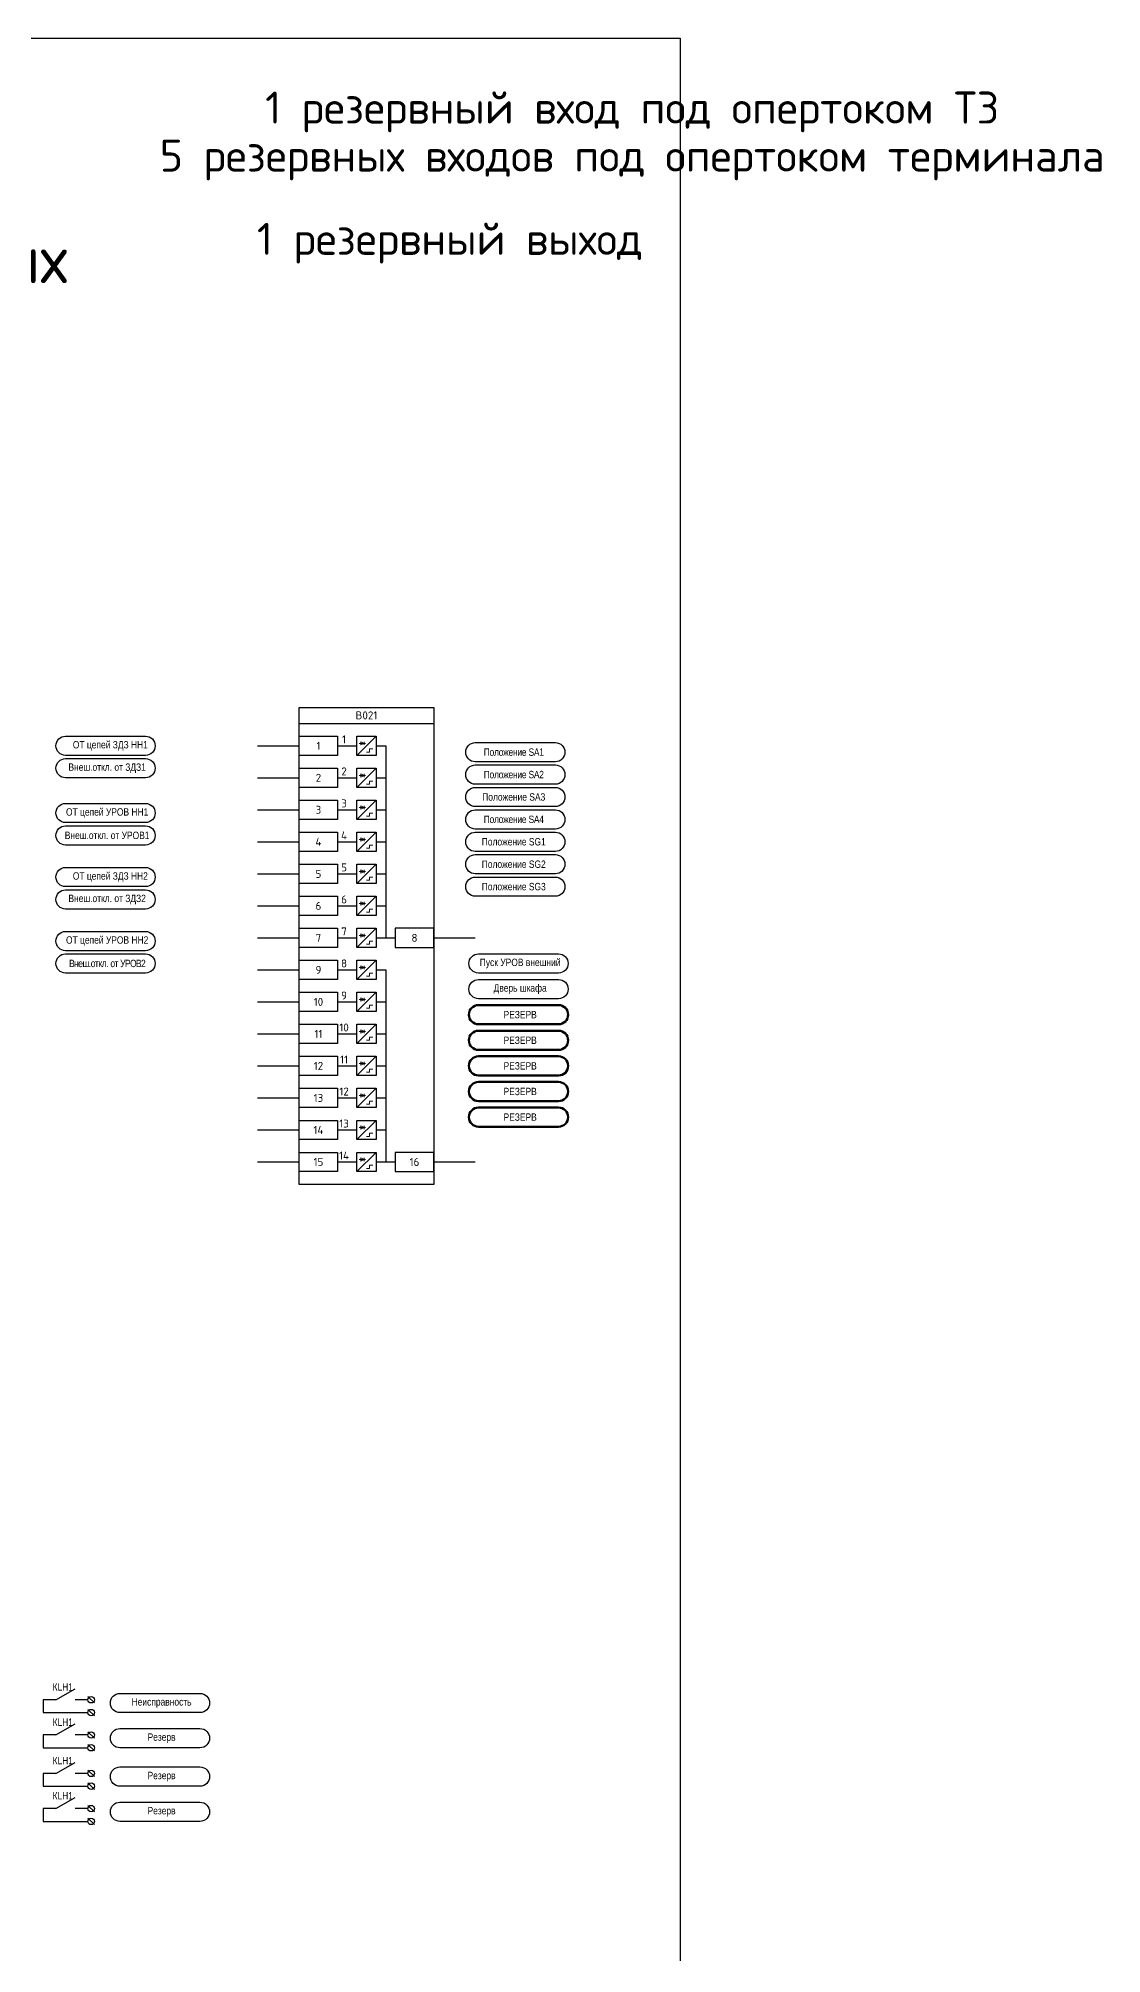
# Model space of a CAD drawing. Header units: millimetres. Extents: x 1657 to 5785, y -558 to 1129.
# Drawn here: x 2504 to 2836, y 136 to 734 of the extents above; entities that cross this region are included whole.
import ezdxf
from ezdxf.enums import TextEntityAlignment as Align

# ---------------------------------------------------------------- set-up
doc = ezdxf.new("R2010")
doc.units = ezdxf.units.MM
doc.set_wipeout_variables(frame=1)
doc.layers.add('_ОРЗ_0.3', color=7, linetype='Continuous', lineweight=30)
doc.layers.add('TEXT', color=7, linetype='Continuous', lineweight=25)
doc.layers.add('Основная', color=7, linetype='Continuous')
doc.styles.add('2.5_Gost_RD', font='ARIALN.TTF', dxfattribs={"height": 2.5})
doc.styles.add('2.5_ISOCPEUR', font='isocpeur.ttf', dxfattribs={"width": 0.9, "height": 2.5})
doc.styles.add('2.5_ISOCPEUR_1', font='isocpeur.ttf', dxfattribs={"height": 2.5})

# ---------------------------------------------------------------- blocks, each defined once
blk = doc.blocks.new('*U42')
at = {"layer": 'Основная', "color": 0}
for p, q in [((0, 0), (2, 0)), ((2, 0), (40, 0)), ((40, 0), (42, 0))]:
    blk.add_line(p, q, dxfattribs=at)
blk = doc.blocks.new('*U55')
at = {"lineweight": 13, "ltscale": 0.25}
blk.add_line((20.25, 1.25), (20.25, 0.25), dxfattribs=at)
for points in [[(0, 3), (12, 3), (12, -3), (0, -3)], [(18, 3), (24, 3), (24, -3), (18, -3)]]:
    blk.add_lwpolyline(points, close=True)
blk.add_lwpolyline([(20.25, 0.75), (19.25, 1.25), (19.25, 0.25), (20.25, 0.75)], dxfattribs=at)
at = {"lineweight": 13, "flags": 128}
for points in [[(19.5, 1.5, 0, 0, 0), (19.5, 2, 0.25, 0, 0), (19.5, 2.5, 0, 0, 0)], [(20, 1.5, 0, 0, 0), (20, 2, 0.25, 0, 0), (20, 2.5, 0, 0, 0)]]:
    blk.add_lwpolyline(points, format="xyseb", dxfattribs=at)
at = {"layer": 'Основная', "color": 0}
blk.add_line((12, 0), (18, 0), dxfattribs=at)
at = {"layer": 'Основная', "ltscale": 0.25}
blk.add_line((24, 3), (18, -3), dxfattribs=at)
at = {"layer": 'Основная', "color": 0, "lineweight": 13}
blk.add_line((18.75, 0.75), (20.75, 0.75), dxfattribs=at)
for p, q in [((21, -2), (22, -2)), ((22, -1), (23, -1)), ((22, -2), (22, -1))]:
    blk.add_line(p, q, dxfattribs=at).dxf.unprotected_set("ltscale", 0)
at = {"layer": 'Основная', "style": '2.5_ISOCPEUR'}
for tag, p in [('ОУ', (3, 6)), ('В', (6, 0)), ('K', (14, 2))]:
    blk.add_attdef(tag, text='', height=2.5, dxfattribs=at).set_placement(p, align=Align.MIDDLE_CENTER)
blk = doc.blocks.new('*U53')
blk.add_lwpolyline([(0, 3), (-12, 3), (-12, -3), (0, -3)], close=True)
at = {"layer": 'Основная', "style": '2.5_ISOCPEUR'}
for tag, p in [('ОУ', (-7, 10)), ('В', (-6, 0))]:
    blk.add_attdef(tag, text='', height=2.5, dxfattribs=at).set_placement(p, align=Align.MIDDLE_CENTER)
blk = doc.blocks.new('*U115')
blk.add_wipeout([(1, -0.01), (0.98, -0.18), (0.96, -0.27), (0.94, -0.34), (0.91, -0.42), (0.88, -0.48), (0.85, -0.53), (0.83, -0.56), (0.8, -0.6), (0.75, -0.66), (0.7, -0.71), (0.66, -0.75), (0.64, -0.77), (0.62, -0.79), (0.58, -0.81), (0.53, -0.85), (0.5, -0.86), (0.46, -0.89), (0.41, -0.91), (0.35, -0.94), (0.3, -0.95), (0.23, -0.97), (0.18, -0.98), (0.12, -0.99), (0.06, -1), (0.02, -1), (-0.04, -1), (-0.1, -0.99), (-0.16, -0.99), (-0.24, -0.97), (-0.28, -0.96), (-0.34, -0.94), (-0.39, -0.92), (-0.44, -0.9), (-0.47, -0.88), (-0.52, -0.86), (-0.56, -0.83), (-0.6, -0.8), (-0.64, -0.77), (-0.68, -0.73), (-0.74, -0.67), (-0.77, -0.63), (-0.8, -0.6), (-0.84, -0.54), (-0.87, -0.5), (-0.9, -0.44), (-0.92, -0.38), (-0.94, -0.34), (-0.96, -0.29), (-0.97, -0.23), (-0.99, -0.16), (-1, -0.08), (-1, -0.02), (-1, 0.03), (-0.99, 0.11), (-0.98, 0.18), (-0.97, 0.24), (-0.96, 0.29), (-0.94, 0.34), (-0.92, 0.4), (-0.89, 0.46), (-0.87, 0.5), (-0.84, 0.54), (-0.8, 0.6), (-0.77, 0.64), (-0.71, 0.7), (-0.67, 0.74), (-0.67, 0.74), (-0.68, 0.73), (-0.65, 0.76), (-0.6, 0.8), (-0.56, 0.83), (-0.52, 0.85), (-0.47, 0.88), (-0.42, 0.91), (-0.37, 0.93), (-0.32, 0.95), (-0.27, 0.96), (-0.21, 0.98), (-0.15, 0.99), (-0.08, 1), (-0.03, 1), (0.08, 1), (0.14, 0.99), (0.21, 0.98), (0.34, 0.94), (0.4, 0.92), (0.46, 0.89), (0.52, 0.85), (0.56, 0.83), (0.6, 0.8), (0.64, 0.77), (0.67, 0.74), (0.7, 0.71), (0.75, 0.67), (0.78, 0.63), (0.82, 0.57), (0.84, 0.54), (0.9, 0.43), (0.94, 0.35), (0.96, 0.29), (0.97, 0.23), (0.99, 0.1), (1, 0.03)])
at = {"layer": 'Основная', "ltscale": 0.25}
blk.add_circle((0, 0), 1, dxfattribs=at)
blk = doc.blocks.new('*U107')
at = {"layer": 'Основная', "style": '2.5_ISOCPEUR'}
for tag, p in [('ОУ', (0, 4)), ('В', (0, -3))]:
    blk.add_attdef(tag, text='', height=2.5, dxfattribs=at).set_placement(p, align=Align.MIDDLE_CENTER)
at = {"ltscale": 0.25}
blk.add_blockref('*U115', (0, 0), dxfattribs=at)
at = {"layer": 'Основная', "ltscale": 0.25}
blk.add_line((1, -1), (-1, 1), dxfattribs=at)
blk = doc.blocks.new('SPEC_COS_H')
at = {"layer": 'Основная', "color": 0}
blk.add_line((0, 0), (6, 3.43), dxfattribs=at)

msp = doc.modelspace()

# ---------------------------------------------------------------- linework, layer by layer
at = {"ltscale": 100}
for p, q in [((2612, 513), (2612, 453)), ((2612, 443), (2612, 383)), ((2509, 215), (2505, 215)), ((2505, 215), (2505, 211)), ((2505, 211), (2519, 211)), ((2509, 204), (2505, 204)), ((2505, 204), (2505, 200)), ((2505, 200), (2519, 200)), ((2509, 192), (2505, 192)), ((2505, 192), (2505, 188)), ((2505, 188), (2519, 188)), ((2509, 181), (2505, 181)), ((2505, 181), (2505, 177)), ((2505, 177), (2519, 177))]:
    msp.add_line(p, q, dxfattribs=at)
msp.add_lwpolyline([(2056, 734), (2704, 734), (2704, -171), (2056, -171)], close=True, dxfattribs=at)
at = {"color": 3, "ltscale": 100}
for points in [[(2512, 510, -1), (2512, 516), (2537, 516, -1), (2537, 510)], [(2512, 503, -1), (2512, 509), (2537, 509, -1), (2537, 503)]]:
    msp.add_lwpolyline(points, format="xyb", close=True, dxfattribs=at)
at = {"ltscale": 100}
for points in [[(2572, 513), (2585, 513)], [(2609, 513), (2612, 513)], [(2572, 503), (2585, 503)], [(2609, 503), (2612, 503)], [(2572, 493), (2585, 493)], [(2609, 493), (2612, 493)], [(2572, 483), (2585, 483)], [(2609, 483), (2612, 483)], [(2572, 473), (2585, 473)], [(2609, 473), (2612, 473)], [(2572, 463), (2585, 463)], [(2609, 463), (2612, 463)], [(2572, 453), (2585, 453)], [(2609, 453), (2615, 453)], [(2627, 453), (2640, 453)], [(2572, 443), (2585, 443)], [(2609, 443), (2612, 443)], [(2572, 433), (2585, 433)], [(2609, 433), (2612, 433)], [(2572, 423), (2585, 423)], [(2609, 423), (2612, 423)], [(2572, 413), (2585, 413)], [(2609, 413), (2612, 413)], [(2572, 403), (2585, 403)], [(2609, 403), (2612, 403)], [(2572, 393), (2585, 393)], [(2609, 393), (2612, 393)], [(2572, 383), (2585, 383)], [(2609, 383), (2612, 383)], [(2609, 383), (2615, 383)], [(2627, 383), (2640, 383)]]:
    msp.add_lwpolyline(points, dxfattribs=at)
for points in [[(2640, 508, -1), (2640, 514), (2665, 514, -1), (2665, 508)], [(2640, 501, -1), (2640, 507), (2665, 507, -1), (2665, 501)], [(2640, 494, -1), (2640, 500), (2665, 500, -1), (2665, 494)], [(2640, 487, -1), (2640, 493), (2665, 493, -1), (2665, 487)], [(2640, 480, -1), (2640, 486), (2665, 486, -1), (2665, 480)], [(2640, 473, -1), (2640, 479), (2665, 479, -1), (2665, 473)], [(2640, 466, -1), (2640, 472), (2665, 472, -1), (2665, 466)], [(2641, 442, -1), (2641, 448), (2666, 448, -1), (2666, 442)], [(2641, 434, -1), (2641, 440), (2666, 440, -1), (2666, 434)]]:
    msp.add_lwpolyline(points, format="xyb", close=True, dxfattribs=at)
at = {"color": 4, "ltscale": 100}
for points in [[(2512, 489, -1), (2512, 495), (2537, 495, -1), (2537, 489)], [(2512, 482, -1), (2512, 488), (2537, 488, -1), (2537, 482)]]:
    msp.add_lwpolyline(points, format="xyb", close=True, dxfattribs=at)
at = {"color": 5, "ltscale": 100}
for points in [[(2512, 469, -1), (2512, 475), (2537, 475, -1), (2537, 469)], [(2512, 462, -1), (2512, 468), (2537, 468, -1), (2537, 462)]]:
    msp.add_lwpolyline(points, format="xyb", close=True, dxfattribs=at)
at = {"color": 6, "ltscale": 100}
for points in [[(2512, 449, -1), (2512, 455), (2537, 455, -1), (2537, 449)], [(2512, 442, -1), (2512, 448), (2537, 448, -1), (2537, 442)]]:
    msp.add_lwpolyline(points, format="xyb", close=True, dxfattribs=at)
at = {"lineweight": 50, "ltscale": 100}
for points in [[(2641, 426, -1), (2641, 432), (2666, 432, -1), (2666, 426)], [(2641, 418, -1), (2641, 424), (2666, 424, -1), (2666, 418)], [(2641, 410, -1), (2641, 416), (2666, 416, -1), (2666, 410)], [(2641, 402, -1), (2641, 408), (2666, 408, -1), (2666, 402)], [(2641, 394, -1), (2641, 400), (2666, 400, -1), (2666, 394)]]:
    msp.add_lwpolyline(points, format="xyb", close=True, dxfattribs=at)
at = {"color": 30, "ltscale": 100, "true_color": 0xf7941d}
for points in [[(2529, 211, -1), (2529, 217), (2554, 217, -1), (2554, 211)], [(2529, 200, -1), (2529, 206), (2554, 206, -1), (2554, 200)], [(2529, 188, -1), (2529, 194), (2554, 194, -1), (2554, 188)], [(2529, 177, -1), (2529, 183), (2554, 183, -1), (2554, 177)]]:
    msp.add_lwpolyline(points, format="xyb", close=True, dxfattribs=at)
at = {"layer": '_ОРЗ_0.3', "ltscale": 100}
msp.add_lwpolyline([(2585, 525), (2627, 525), (2627, 376), (2585, 376)], close=True, dxfattribs=at)

# ---------------------------------------------------------------- block references
at = {"ltscale": 0.25}
for name, p in [('*U42', (2585, 520)), ('SPEC_COS_H', (2509, 215)), ('SPEC_COS_H', (2509, 204)), ('SPEC_COS_H', (2509, 192)), ('SPEC_COS_H', (2509, 181))]:
    msp.add_blockref(name, p, dxfattribs=at)
at = {"layer": '_ОРЗ_0.3', "ltscale": 0.25}
ref = msp.add_blockref('*U55', (2585, 513), dxfattribs=at)
ref.add_attrib('В', '1', dxfattribs={"layer": 'Основная', "height": 2.5, "style": '2.5_ISOCPEUR'}).set_placement((2591, 513), align=Align.MIDDLE_CENTER)
ref.add_attrib('K', '1', dxfattribs={"layer": 'Основная', "height": 2.5, "style": '2.5_ISOCPEUR'}).set_placement((2599, 515), align=Align.MIDDLE_CENTER)
ref = msp.add_blockref('*U55', (2585, 503), dxfattribs=at)
ref.add_attrib('В', '2', dxfattribs={"layer": 'Основная', "height": 2.5, "style": '2.5_ISOCPEUR'}).set_placement((2591, 503), align=Align.MIDDLE_CENTER)
ref.add_attrib('K', '2', dxfattribs={"layer": 'Основная', "height": 2.5, "style": '2.5_ISOCPEUR'}).set_placement((2599, 505), align=Align.MIDDLE_CENTER)
ref = msp.add_blockref('*U55', (2585, 493), dxfattribs=at)
ref.add_attrib('В', '3', dxfattribs={"layer": 'Основная', "height": 2.5, "style": '2.5_ISOCPEUR'}).set_placement((2591, 493), align=Align.MIDDLE_CENTER)
ref.add_attrib('K', '3', dxfattribs={"layer": 'Основная', "height": 2.5, "style": '2.5_ISOCPEUR'}).set_placement((2599, 495), align=Align.MIDDLE_CENTER)
ref = msp.add_blockref('*U55', (2585, 483), dxfattribs=at)
ref.add_attrib('В', '4', dxfattribs={"layer": 'Основная', "height": 2.5, "style": '2.5_ISOCPEUR'}).set_placement((2591, 483), align=Align.MIDDLE_CENTER)
ref.add_attrib('K', '4', dxfattribs={"layer": 'Основная', "height": 2.5, "style": '2.5_ISOCPEUR'}).set_placement((2599, 485), align=Align.MIDDLE_CENTER)
ref = msp.add_blockref('*U55', (2585, 473), dxfattribs=at)
ref.add_attrib('В', '5', dxfattribs={"layer": 'Основная', "height": 2.5, "style": '2.5_ISOCPEUR'}).set_placement((2591, 473), align=Align.MIDDLE_CENTER)
ref.add_attrib('K', '5', dxfattribs={"layer": 'Основная', "height": 2.5, "style": '2.5_ISOCPEUR'}).set_placement((2599, 475), align=Align.MIDDLE_CENTER)
ref = msp.add_blockref('*U55', (2585, 463), dxfattribs=at)
ref.add_attrib('В', '6', dxfattribs={"layer": 'Основная', "height": 2.5, "style": '2.5_ISOCPEUR'}).set_placement((2591, 463), align=Align.MIDDLE_CENTER)
ref.add_attrib('K', '6', dxfattribs={"layer": 'Основная', "height": 2.5, "style": '2.5_ISOCPEUR'}).set_placement((2599, 465), align=Align.MIDDLE_CENTER)
ref = msp.add_blockref('*U55', (2585, 453), dxfattribs=at)
ref.add_attrib('В', '7', dxfattribs={"layer": 'Основная', "height": 2.5, "style": '2.5_ISOCPEUR'}).set_placement((2591, 453), align=Align.MIDDLE_CENTER)
ref.add_attrib('K', '7', dxfattribs={"layer": 'Основная', "height": 2.5, "style": '2.5_ISOCPEUR'}).set_placement((2599, 455), align=Align.MIDDLE_CENTER)
ref = msp.add_blockref('*U53', (2627, 453), dxfattribs=at)
ref.add_attrib('В', '8', dxfattribs={"layer": 'Основная', "height": 2.5, "style": '2.5_ISOCPEUR'}).set_placement((2621, 453), align=Align.MIDDLE_CENTER)
ref = msp.add_blockref('*U55', (2585, 443), dxfattribs=at)
ref.add_attrib('В', '9', dxfattribs={"layer": 'Основная', "height": 2.5, "style": '2.5_ISOCPEUR'}).set_placement((2591, 443), align=Align.MIDDLE_CENTER)
ref.add_attrib('K', '8', dxfattribs={"layer": 'Основная', "height": 2.5, "style": '2.5_ISOCPEUR'}).set_placement((2599, 445), align=Align.MIDDLE_CENTER)
ref = msp.add_blockref('*U55', (2585, 433), dxfattribs=at)
ref.add_attrib('В', '10', dxfattribs={"layer": 'Основная', "height": 2.5, "style": '2.5_ISOCPEUR'}).set_placement((2591, 433), align=Align.MIDDLE_CENTER)
ref.add_attrib('K', '9', dxfattribs={"layer": 'Основная', "height": 2.5, "style": '2.5_ISOCPEUR'}).set_placement((2599, 435), align=Align.MIDDLE_CENTER)
ref = msp.add_blockref('*U55', (2585, 423), dxfattribs=at)
ref.add_attrib('В', '11', dxfattribs={"layer": 'Основная', "height": 2.5, "style": '2.5_ISOCPEUR'}).set_placement((2591, 423), align=Align.MIDDLE_CENTER)
ref.add_attrib('K', '10', dxfattribs={"layer": 'Основная', "height": 2.5, "style": '2.5_ISOCPEUR'}).set_placement((2599, 425), align=Align.MIDDLE_CENTER)
ref = msp.add_blockref('*U55', (2585, 413), dxfattribs=at)
ref.add_attrib('В', '12', dxfattribs={"layer": 'Основная', "height": 2.5, "style": '2.5_ISOCPEUR'}).set_placement((2591, 413), align=Align.MIDDLE_CENTER)
ref.add_attrib('K', '11', dxfattribs={"layer": 'Основная', "height": 2.5, "style": '2.5_ISOCPEUR'}).set_placement((2599, 415), align=Align.MIDDLE_CENTER)
ref = msp.add_blockref('*U55', (2585, 403), dxfattribs=at)
ref.add_attrib('В', '13', dxfattribs={"layer": 'Основная', "height": 2.5, "style": '2.5_ISOCPEUR'}).set_placement((2591, 403), align=Align.MIDDLE_CENTER)
ref.add_attrib('K', '12', dxfattribs={"layer": 'Основная', "height": 2.5, "style": '2.5_ISOCPEUR'}).set_placement((2599, 405), align=Align.MIDDLE_CENTER)
ref = msp.add_blockref('*U55', (2585, 393), dxfattribs=at)
ref.add_attrib('В', '14', dxfattribs={"layer": 'Основная', "height": 2.5, "style": '2.5_ISOCPEUR'}).set_placement((2591, 393), align=Align.MIDDLE_CENTER)
ref.add_attrib('K', '13', dxfattribs={"layer": 'Основная', "height": 2.5, "style": '2.5_ISOCPEUR'}).set_placement((2599, 395), align=Align.MIDDLE_CENTER)
ref = msp.add_blockref('*U55', (2585, 383), dxfattribs=at)
ref.add_attrib('В', '15', dxfattribs={"layer": 'Основная', "height": 2.5, "style": '2.5_ISOCPEUR'}).set_placement((2591, 383), align=Align.MIDDLE_CENTER)
ref.add_attrib('K', '14', dxfattribs={"layer": 'Основная', "height": 2.5, "style": '2.5_ISOCPEUR'}).set_placement((2599, 385), align=Align.MIDDLE_CENTER)
ref = msp.add_blockref('*U53', (2627, 383), dxfattribs=at)
ref.add_attrib('В', '16', dxfattribs={"layer": 'Основная', "height": 2.5, "style": '2.5_ISOCPEUR'}).set_placement((2621, 383), align=Align.MIDDLE_CENTER)

# ---------------------------------------------------------------- texts
at = {"ltscale": 0.25, "attachment_point": 5, "style": '2.5_ISOCPEUR_1'}
for s, insert, char_height, width in [('1 резервный вход под опертоком ТЗ', (2689, 711), 10, 356.9341), ('5 резервных входов под опертоком терминала', (2689, 696), 10, 356.9341), ('1 резервный выход ', (2632, 670), 10, 356.9341), ('1хВ00х + 3хВ021 + 2хК002 + {\\C3;3 слота резервных}', (2293, 663), 15, 525.8681), ('B021', (2606, 522.5), 2.5, 42)]:
    msp.add_mtext(s, dxfattribs=dict(at, insert=insert, char_height=char_height, width=width))
at = {"ltscale": 100, "char_height": 2.3, "attachment_point": 5, "style": '2.5_Gost_RD'}
for s, insert, width in [('\\pxsm0.7;ОТ цепей ЗДЗ НН1', (2526, 513), 31), ('\\pxsm0.7;Внеш.откл. от ЗДЗ1', (2525, 506), 28.7717), ('\\pxsm0.7;ОТ цепей УРОВ НН1', (2525, 492), 31), ('\\pxsm0.7;Внеш.откл. от УРОВ1', (2525, 485), 29.0175), ('\\pxsm0.7;ОТ цепей ЗДЗ НН2', (2526, 472), 31), ('\\pxsm0.7;Внеш.откл. от ЗДЗ2', (2525, 465), 28.4003), ('\\pxsm0.7;ОТ цепей УРОВ НН2', (2525, 452), 31), ('\\pxsm0.7;{\\T0.9;Внеш.откл. от УРОВ2}', (2525, 445), 29.0175), ('Пуск УРОВ внешний', (2654, 445), 31), ('\\pxsm0.7;Неисправность', (2542, 214), 31), ('\\pxsm0.7;Резерв', (2542, 203), 31), ('\\pxsm0.7;Резерв', (2542, 191), 31), ('\\pxsm0.7;Резерв', (2542, 180), 31)]:
    msp.add_mtext(s, dxfattribs=dict(at, insert=insert, width=width))
at = {"layer": 'TEXT', "ltscale": 100, "char_height": 2.3, "attachment_point": 5, "style": '2.5_Gost_RD'}
for s, insert, width in [('\\pxsm0.7;{\\T0.95;Положение SA1}', (2652, 511), 31), ('\\pxsm0.7;{\\T0.95;Положение SA2}', (2652, 504), 31), ('\\pxsm0.7;Положение SA3', (2652, 497), 31), ('\\pxsm0.7;{\\T0.95;Положение SA4}', (2652, 490), 31), ('\\pxsm0.7;Положение SG1', (2652, 483), 31), ('\\pxsm0.7;Положение SG2', (2652, 476), 31), ('\\pxsm0.7;Положение SG3', (2652, 469), 31), ('\\pxsm0.7;Дверь шкафа', (2654, 437), 31), ('\\pxsm0.7;РЕЗЕРВ', (2654, 429), 31), ('\\pxsm0.7;РЕЗЕРВ', (2654, 421), 31), ('\\pxsm0.7;РЕЗЕРВ', (2654, 413), 31), ('\\pxsm0.7;РЕЗЕРВ', (2654, 405), 31), ('\\pxsm0.7;РЕЗЕРВ', (2654, 397), 31), ('\\pxi-3,l4,sm0.7,t4;КLH1', (2510, 219), 28), ('\\pxi-3,l4,sm0.7,t4;КLH1', (2510, 208), 28), ('\\pxi-3,l4,sm0.7,t4;КLH1', (2510, 196), 28), ('\\pxi-3,l4,sm0.7,t4;КLH1', (2510, 185), 28)]:
    msp.add_mtext(s, dxfattribs=dict(at, insert=insert, width=width))

# ---------------------------------------------------------------- next in the draw order: block references
at = {"ltscale": 0.25}
for p in [(2520, 215), (2520, 204), (2520, 192), (2520, 181)]:
    msp.add_blockref('*U107', p, dxfattribs=at)

# ---------------------------------------------------------------- next in the draw order: linework, layer by layer
at = {"ltscale": 100}
for p, q in [((2519, 215), (2515, 215)), ((2519, 204), (2515, 204)), ((2519, 192), (2515, 192)), ((2519, 181), (2515, 181))]:
    msp.add_line(p, q, dxfattribs=at)

# ---------------------------------------------------------------- next in the draw order: block references
at = {"ltscale": 0.25}
for p in [(2520, 211), (2520, 200), (2520, 188), (2520, 177)]:
    msp.add_blockref('*U107', p, dxfattribs=at)

doc.saveas('drawing.dxf')
